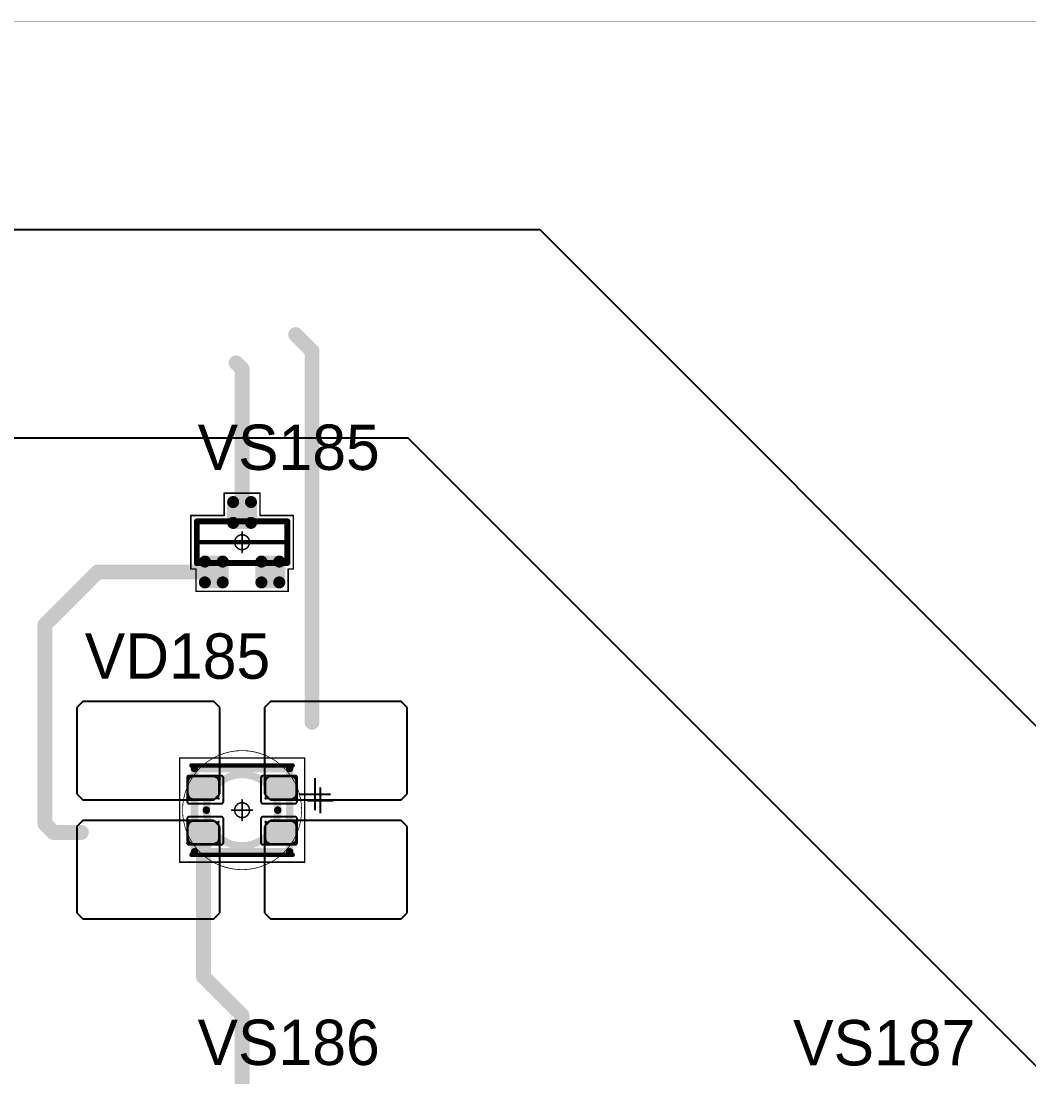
# Model space of a CAD drawing. Header units: millimetres. Extents: x 0 to 400, y 0 to 511.
# Drawn here: x 332.58 to 366.44, y 392.54 to 428 of the extents above; entities that cross this region are included whole.
import ezdxf

# ---------------------------------------------------------------- set-up
doc = ezdxf.new("R2010")
doc.units = ezdxf.units.MM
for name, color, linetype in [('Mechanical10', 56, 'Continuous'), ('Mechanical13', 56, 'Continuous'), ('Mechanical15', 56, 'Continuous'), ('Mechanical2', 216, 'Continuous'), ('TopLayer', 1, 'Continuous'), ('TopOverlay', 2, 'Continuous'), ('TopPaste', 8, 'Continuous'), ('TopSolder', 216, 'Continuous')]:
    doc.layers.add(name, color=color, linetype=linetype)

# ---------------------------------------------------------------- blocks, each defined once
blk = doc.blocks.new('SOT23_412')
at = {"layer": 'Mechanical13', "const_width": 0.2}
for points in [[(-0.7, 1.52), (0.7, 1.52)], [(-0.7, 1.52), (-0.7, -1.52)], [(0.7, 1.52), (0.7, -1.52)], [(-0.7, -1.52), (0.7, -1.52)]]:
    blk.add_lwpolyline(points, dxfattribs=at)
at = {"layer": 'Mechanical13', "const_width": 0.1}
for points in [[(-0.75, 1.52, 1), (-0.65, 1.52, 1)], [(-0.75, 1.52, 1), (-0.65, 1.52, 1)], [(0.65, 1.52, 1), (0.75, 1.52, 1)], [(0.65, 1.52, 1), (0.75, 1.52, 1)], [(-0.75, -1.52, 1), (-0.65, -1.52, 1)], [(-0.75, -1.52, 1), (-0.65, -1.52, 1)], [(0.65, -1.52, 1), (0.75, -1.52, 1)], [(0.65, -1.52, 1), (0.75, -1.52, 1)]]:
    blk.add_lwpolyline(points, format="xyb", close=True, dxfattribs=at)
at = {"layer": 'Mechanical15', "const_width": 0.05}
for points in [[(-1.65, 1.55), (-1.65, -1.55)], [(-1.65, 1.55), (-0.9, 1.55)], [(-0.9, 1.72), (-0.9, 1.55)], [(-0.9, 1.72), (0.9, 1.72)], [(0.9, 1.72), (0.9, 0.6)], [(0, 0.35), (0, -0.35)], [(0.9, 0.6), (1.65, 0.6)], [(1.65, 0.6), (1.65, -0.6)], [(-0.35, 0), (0.35, 0)], [(0.9, -0.6), (1.65, -0.6)], [(0.9, -0.6), (0.9, -1.72)], [(-1.65, -1.55), (-0.9, -1.55)], [(-0.9, -1.55), (-0.9, -1.72)], [(-0.9, -1.72), (0.9, -1.72)]]:
    blk.add_lwpolyline(points, dxfattribs=at)
at = {"layer": 'Mechanical15'}
for points, const_width in [([(-1.662, 1.55, 1), (-1.637, 1.55, 1)], 0.025), ([(-1.662, 1.55, 1), (-1.637, 1.55, 1)], 0.025), ([(-0.913, 1.72, 1), (-0.888, 1.72, 1)], 0.025), ([(-0.913, 1.72, 1), (-0.888, 1.72, 1)], 0.025), ([(-0.913, 1.55, 1), (-0.888, 1.55, 1)], 0.025), ([(-0.913, 1.55, 1), (-0.888, 1.55, 1)], 0.025), ([(0.888, 1.72, 1), (0.913, 1.72, 1)], 0.025), ([(0.888, 1.72, 1), (0.913, 1.72, 1)], 0.025), ([(-0.012, 0.35, 1), (0.012, 0.35, 1)], 0.025), ([(0.888, 0.6, 1), (0.913, 0.6, 1)], 0.025), ([(0.888, 0.6, 1), (0.913, 0.6, 1)], 0.025), ([(1.637, 0.6, 1), (1.662, 0.6, 1)], 0.025), ([(1.637, 0.6, 1), (1.662, 0.6, 1)], 0.025), ([(-0.362, 0, 1), (-0.337, 0, 1)], 0.025), ([(0.25, 0, 1), (-0.25, 0, 1)], 0.05), ([(-0.262, 0, 1), (-0.238, 0, 1)], 0.025), ([(0.238, 0, 1), (0.262, 0, 1)], 0.025), ([(0.337, 0, 1), (0.362, 0, 1)], 0.025), ([(-0.012, -0.35, 1), (0.012, -0.35, 1)], 0.025), ([(0.888, -0.6, 1), (0.913, -0.6, 1)], 0.025), ([(0.888, -0.6, 1), (0.913, -0.6, 1)], 0.025), ([(1.637, -0.6, 1), (1.662, -0.6, 1)], 0.025), ([(1.637, -0.6, 1), (1.662, -0.6, 1)], 0.025), ([(-1.662, -1.55, 1), (-1.637, -1.55, 1)], 0.025), ([(-1.662, -1.55, 1), (-1.637, -1.55, 1)], 0.025), ([(-0.913, -1.55, 1), (-0.888, -1.55, 1)], 0.025), ([(-0.913, -1.55, 1), (-0.888, -1.55, 1)], 0.025), ([(-0.913, -1.72, 1), (-0.888, -1.72, 1)], 0.025), ([(-0.913, -1.72, 1), (-0.888, -1.72, 1)], 0.025), ([(0.888, -1.72, 1), (0.913, -1.72, 1)], 0.025), ([(0.888, -1.72, 1), (0.913, -1.72, 1)], 0.025)]:
    blk.add_lwpolyline(points, format="xyb", close=True, dxfattribs=dict(at, const_width=const_width))
at = {"layer": 'TopLayer', "const_width": 0.1}
for points in [[(-1.4, 1.25, 1), (-1.3, 1.25, 1)], [(-0.7, 1.25, 1), (-0.6, 1.25, 1)], [(-1.4, 0.65, 1), (-1.3, 0.65, 1)], [(-0.7, 0.65, 1), (-0.6, 0.65, 1)], [(0.6, 0.3, 1), (0.7, 0.3, 1)], [(1.3, 0.3, 1), (1.4, 0.3, 1)], [(0.6, -0.3, 1), (0.7, -0.3, 1)], [(1.3, -0.3, 1), (1.4, -0.3, 1)], [(-1.4, -0.65, 1), (-1.3, -0.65, 1)], [(-0.7, -0.65, 1), (-0.6, -0.65, 1)], [(-1.4, -1.25, 1), (-1.3, -1.25, 1)], [(-0.7, -1.25, 1), (-0.6, -1.25, 1)]]:
    blk.add_lwpolyline(points, format="xyb", close=True, dxfattribs=at)
at = {"layer": 'TopLayer'}
for points in [[(-1.45, 1.25), (-1.45, 0.65), (-0.55, 1.25), (-0.55, 0.65)], [(-1.35, 1.35), (-1.35, 0.55), (-0.65, 1.35), (-0.65, 0.55)], [(0.65, 0.4), (0.65, -0.4), (1.35, 0.4), (1.35, -0.4)], [(0.55, 0.3), (0.55, -0.3), (1.45, 0.3), (1.45, -0.3)], [(-1.45, -0.65), (-1.45, -1.25), (-0.55, -0.65), (-0.55, -1.25)], [(-1.35, -0.55), (-1.35, -1.35), (-0.65, -0.55), (-0.65, -1.35)]]:
    blk.add_solid(points, dxfattribs=at)
at = {"layer": 'TopOverlay', "const_width": 0.15}
blk.add_lwpolyline([(0, 1.5), (0, -1.5)], dxfattribs=at)
at = {"layer": 'TopOverlay', "const_width": 0.075}
for points in [[(-0.038, 1.5, 1), (0.038, 1.5, 1)], [(-0.038, -1.5, 1), (0.038, -1.5, 1)]]:
    blk.add_lwpolyline(points, format="xyb", close=True, dxfattribs=at)
at = {"layer": 'TopPaste', "const_width": 0.075}
for points in [[(-1.387, 1.25, 1), (-1.313, 1.25, 1)], [(-0.687, 1.25, 1), (-0.613, 1.25, 1)], [(-1.387, 0.65, 1), (-1.313, 0.65, 1)], [(-0.687, 0.65, 1), (-0.613, 0.65, 1)], [(0.613, 0.3, 1), (0.687, 0.3, 1)], [(1.313, 0.3, 1), (1.387, 0.3, 1)], [(0.613, -0.3, 1), (0.687, -0.3, 1)], [(1.313, -0.3, 1), (1.387, -0.3, 1)], [(-1.387, -0.65, 1), (-1.313, -0.65, 1)], [(-0.687, -0.65, 1), (-0.613, -0.65, 1)], [(-1.387, -1.25, 1), (-1.313, -1.25, 1)], [(-0.687, -1.25, 1), (-0.613, -1.25, 1)]]:
    blk.add_lwpolyline(points, format="xyb", close=True, dxfattribs=at)
at = {"layer": 'TopPaste'}
for points in [[(-1.425, 1.25), (-1.425, 0.65), (-0.575, 1.25), (-0.575, 0.65)], [(-1.35, 1.325), (-1.35, 0.575), (-0.65, 1.325), (-0.65, 0.575)], [(0.65, 0.375), (0.65, -0.375), (1.35, 0.375), (1.35, -0.375)], [(0.575, 0.3), (0.575, -0.3), (1.425, 0.3), (1.425, -0.3)], [(-1.425, -0.65), (-1.425, -1.25), (-0.575, -0.65), (-0.575, -1.25)], [(-1.35, -0.575), (-1.35, -1.325), (-0.65, -0.575), (-0.65, -1.325)]]:
    blk.add_solid(points, dxfattribs=at)
at = {"layer": 'TopSolder', "const_width": 0.202}
for points in [[(-1.451, 1.25, 1), (-1.249, 1.25, 1)], [(-0.751, 1.25, 1), (-0.549, 1.25, 1)], [(-1.451, 0.65, 1), (-1.249, 0.65, 1)], [(-0.751, 0.65, 1), (-0.549, 0.65, 1)], [(0.549, 0.3, 1), (0.751, 0.3, 1)], [(1.249, 0.3, 1), (1.451, 0.3, 1)], [(0.549, -0.3, 1), (0.751, -0.3, 1)], [(1.249, -0.3, 1), (1.451, -0.3, 1)], [(-1.451, -0.65, 1), (-1.249, -0.65, 1)], [(-0.751, -0.65, 1), (-0.549, -0.65, 1)], [(-1.451, -1.25, 1), (-1.249, -1.25, 1)], [(-0.751, -1.25, 1), (-0.549, -1.25, 1)]]:
    blk.add_lwpolyline(points, format="xyb", close=True, dxfattribs=at)
at = {"layer": 'TopSolder'}
for points in [[(-1.35, 1.452), (-1.35, 0.448), (-0.65, 1.452), (-0.65, 0.448)], [(-1.552, 1.25), (-1.552, 0.65), (-0.448, 1.25), (-0.448, 0.65)], [(0.65, 0.502), (0.65, -0.502), (1.35, 0.502), (1.35, -0.502)], [(0.448, 0.3), (0.448, -0.3), (1.552, 0.3), (1.552, -0.3)], [(-1.552, -0.65), (-1.552, -1.25), (-0.448, -0.65), (-0.448, -1.25)], [(-1.35, -0.448), (-1.35, -1.452), (-0.65, -0.448), (-0.65, -1.452)]]:
    blk.add_solid(points, dxfattribs=at)
blk = doc.blocks.new('E65F_616')
at = {"layer": 'Mechanical13'}
for p, q in [((2.441, 1.071), (2.441, 0)), ((1.905, 0.536), (2.976, 0.536))]:
    blk.add_line(p, q, dxfattribs=at)
at = {"layer": 'Mechanical13', "const_width": 0.25}
for points in [[(-1.6, -1.4), (-1.6, 1.4)], [(-1.6, 1.4), (1.6, 1.4)], [(1.6, -1.4), (1.6, 1.4)], [(-1.6, -1.4), (1.6, -1.4)]]:
    blk.add_lwpolyline(points, dxfattribs=at)
at = {"layer": 'Mechanical13'}
for points, const_width in [([(-1.663, 1.4, 1), (-1.538, 1.4, 1)], 0.125), ([(-1.663, 1.4, 1), (-1.538, 1.4, 1)], 0.125), ([(1.537, 1.4, 1), (1.662, 1.4, 1)], 0.125), ([(1.537, 1.4, 1), (1.662, 1.4, 1)], 0.125), ([(1.2, 0, 1), (-1.2, 0, 1)], 0.25), ([(-1.263, 0, 1), (-1.138, 0, 1)], 0.125), ([(1.137, 0, 1), (1.262, 0, 1)], 0.125), ([(-1.663, -1.4, 1), (-1.538, -1.4, 1)], 0.125), ([(-1.663, -1.4, 1), (-1.538, -1.4, 1)], 0.125), ([(1.537, -1.4, 1), (1.662, -1.4, 1)], 0.125), ([(1.537, -1.4, 1), (1.662, -1.4, 1)], 0.125)]:
    blk.add_lwpolyline(points, format="xyb", close=True, dxfattribs=dict(at, const_width=const_width))
at = {"layer": 'Mechanical15', "const_width": 0.05}
for points in [[(-2.1, 1.75), (2.1, 1.75)], [(-2.1, -1.75), (-2.1, 1.75)], [(2.1, -1.75), (2.1, 1.75)], [(0, -0.35), (0, 0.35)], [(0, -0.35), (0, 0.35)], [(-0.35, 0), (0.35, 0)], [(-0.35, 0), (0.35, 0)], [(-2.1, -1.75), (2.1, -1.75)]]:
    blk.add_lwpolyline(points, dxfattribs=at)
at = {"layer": 'Mechanical15'}
for points, const_width in [([(-2.113, 1.75, 1), (-2.088, 1.75, 1)], 0.025), ([(-2.113, 1.75, 1), (-2.088, 1.75, 1)], 0.025), ([(2.087, 1.75, 1), (2.112, 1.75, 1)], 0.025), ([(2.087, 1.75, 1), (2.112, 1.75, 1)], 0.025), ([(-0.013, 0.35, 1), (0.012, 0.35, 1)], 0.025), ([(-0.013, 0.35, 1), (0.012, 0.35, 1)], 0.025), ([(-0.363, 0, 1), (-0.338, 0, 1)], 0.025), ([(-0.363, 0, 1), (-0.338, 0, 1)], 0.025), ([(0.25, 0, 1), (-0.25, 0, 1)], 0.05), ([(0.25, 0, 1), (-0.25, 0, 1)], 0.05), ([(-0.263, 0, 1), (-0.238, 0, 1)], 0.025), ([(-0.263, 0, 1), (-0.238, 0, 1)], 0.025), ([(0.237, 0, 1), (0.262, 0, 1)], 0.025), ([(0.237, 0, 1), (0.262, 0, 1)], 0.025), ([(0.337, 0, 1), (0.362, 0, 1)], 0.025), ([(0.337, 0, 1), (0.362, 0, 1)], 0.025), ([(-0.013, -0.35, 1), (0.012, -0.35, 1)], 0.025), ([(-0.013, -0.35, 1), (0.012, -0.35, 1)], 0.025), ([(-2.113, -1.75, 1), (-2.088, -1.75, 1)], 0.025), ([(-2.113, -1.75, 1), (-2.088, -1.75, 1)], 0.025), ([(2.087, -1.75, 1), (2.112, -1.75, 1)], 0.025), ([(2.087, -1.75, 1), (2.112, -1.75, 1)], 0.025)]:
    blk.add_lwpolyline(points, format="xyb", close=True, dxfattribs=dict(at, const_width=const_width))
at = {"layer": 'TopLayer'}
for p, q in [((-5.35, 3.65), (-5.55, 3.45)), ((-0.95, 3.65), (-5.35, 3.65)), ((-5.35, 3.65), (-5.35, 3.65)), ((-0.75, 3.45), (-0.95, 3.65)), ((0.95, 3.65), (0.75, 3.45)), ((5.35, 3.65), (0.95, 3.65)), ((0.95, 3.65), (0.95, 3.65)), ((5.55, 3.45), (5.35, 3.65)), ((-5.55, 3.45), (-5.55, 3.45)), ((-5.55, 3.45), (-5.55, 0.55)), ((-0.75, 0.55), (-0.75, 3.45)), ((0.75, 3.45), (0.75, 3.45)), ((0.75, 3.45), (0.75, 0.55)), ((5.55, 0.55), (5.55, 3.45)), ((-5.55, 0.55), (-5.35, 0.35)), ((-0.95, 0.35), (-0.75, 0.55)), ((0.75, 0.55), (0.95, 0.35)), ((5.35, 0.35), (5.55, 0.55)), ((-5.35, 0.35), (-0.95, 0.35)), ((0.95, 0.35), (5.35, 0.35)), ((-5.35, -0.35), (-5.55, -0.55)), ((-0.95, -0.35), (-5.35, -0.35)), ((-5.35, -0.35), (-5.35, -0.35)), ((-0.75, -0.55), (-0.95, -0.35)), ((0.95, -0.35), (0.75, -0.55)), ((5.35, -0.35), (0.95, -0.35)), ((0.95, -0.35), (0.95, -0.35)), ((5.55, -0.55), (5.35, -0.35)), ((-5.55, -0.55), (-5.55, -0.55)), ((-5.55, -0.55), (-5.55, -3.45)), ((-0.75, -3.45), (-0.75, -0.55)), ((0.75, -0.55), (0.75, -0.55)), ((0.75, -0.55), (0.75, -3.45)), ((5.55, -3.45), (5.55, -0.55)), ((-5.55, -3.45), (-5.35, -3.65)), ((-0.95, -3.65), (-0.75, -3.45)), ((0.75, -3.45), (0.95, -3.65)), ((5.35, -3.65), (5.55, -3.45)), ((-5.35, -3.65), (-0.95, -3.65)), ((0.95, -3.65), (5.35, -3.65))]:
    blk.add_line(p, q, dxfattribs=at)
at = {"layer": 'TopLayer', "const_width": 0.04}
for points in [[(-1.83, 1.11, 1), (-1.79, 1.11, 1)], [(-0.81, 1.11, 1), (-0.77, 1.11, 1)], [(0.77, 1.11, 1), (0.81, 1.11, 1)], [(1.79, 1.11, 1), (1.83, 1.11, 1)], [(-1.83, 0.39, 1), (-1.79, 0.39, 1)], [(-0.81, 0.39, 1), (-0.77, 0.39, 1)], [(0.77, 0.39, 1), (0.81, 0.39, 1)], [(1.79, 0.39, 1), (1.83, 0.39, 1)], [(-1.83, -0.39, 1), (-1.79, -0.39, 1)], [(-0.81, -0.39, 1), (-0.77, -0.39, 1)], [(0.77, -0.39, 1), (0.81, -0.39, 1)], [(1.79, -0.39, 1), (1.83, -0.39, 1)], [(-1.83, -1.11, 1), (-1.79, -1.11, 1)], [(-0.81, -1.11, 1), (-0.77, -1.11, 1)], [(0.77, -1.11, 1), (0.81, -1.11, 1)], [(1.79, -1.11, 1), (1.83, -1.11, 1)]]:
    blk.add_lwpolyline(points, format="xyb", close=True, dxfattribs=at)
at = {"layer": 'TopLayer'}
for points in [[(-1.85, 1.11), (-1.85, 0.39), (-0.75, 1.11), (-0.75, 0.39)], [(-1.81, 1.15), (-1.81, 0.35), (-0.79, 1.15), (-0.79, 0.35)], [(0.75, 1.11), (0.75, 0.39), (1.85, 1.11), (1.85, 0.39)], [(0.79, 1.15), (0.79, 0.35), (1.81, 1.15), (1.81, 0.35)], [(-1.81, -0.35), (-1.81, -1.15), (-0.79, -0.35), (-0.79, -1.15)], [(0.79, -0.35), (0.79, -1.15), (1.81, -0.35), (1.81, -1.15)], [(-1.85, -0.39), (-1.85, -1.11), (-0.75, -0.39), (-0.75, -1.11)], [(0.75, -0.39), (0.75, -1.11), (1.85, -0.39), (1.85, -1.11)]]:
    blk.add_solid(points, dxfattribs=at)
at = {"layer": 'TopOverlay'}
for p, q in [((2.628, 0.757), (2.628, -0.1)), ((2.2, 0.328), (3.057, 0.328))]:
    blk.add_line(p, q, dxfattribs=at)
at = {"layer": 'TopOverlay', "const_width": 0.15}
for points in [[(-1.7, 1.5), (1.7, 1.5)], [(-1.7, -1.5), (1.7, -1.5)]]:
    blk.add_lwpolyline(points, dxfattribs=at)
at = {"layer": 'TopOverlay', "const_width": 0.075}
for points in [[(-1.738, 1.5, 1), (-1.663, 1.5, 1)], [(1.662, 1.5, 1), (1.737, 1.5, 1)], [(-1.738, -1.5, 1), (-1.663, -1.5, 1)], [(1.662, -1.5, 1), (1.737, -1.5, 1)]]:
    blk.add_lwpolyline(points, format="xyb", close=True, dxfattribs=at)
at = {"layer": 'TopPaste'}
for p, q in [((-1.773, 1.073), (-1.814, 1.011)), ((-1.711, 1.114), (-1.773, 1.073)), ((-1.638, 1.129), (-1.711, 1.114)), ((-0.963, 1.129), (-1.638, 1.129)), ((-0.889, 1.114), (-0.963, 1.129)), ((-0.827, 1.073), (-0.889, 1.114)), ((-0.786, 1.011), (-0.827, 1.073)), ((0.827, 1.073), (0.786, 1.011)), ((0.889, 1.114), (0.827, 1.073)), ((0.962, 1.129), (0.889, 1.114)), ((1.637, 1.129), (0.962, 1.129)), ((1.711, 1.114), (1.637, 1.129)), ((1.773, 1.073), (1.711, 1.114)), ((1.814, 1.011), (1.773, 1.073)), ((-1.814, 1.011), (-1.829, 0.938)), ((-1.829, 0.938), (-1.829, 0.563)), ((-0.771, 0.938), (-0.786, 1.011)), ((-0.771, 0.563), (-0.771, 0.938)), ((0.786, 1.011), (0.771, 0.938)), ((0.771, 0.938), (0.771, 0.563)), ((1.829, 0.938), (1.814, 1.011)), ((1.829, 0.563), (1.829, 0.938)), ((-1.829, 0.563), (-1.814, 0.489)), ((-1.814, 0.489), (-1.773, 0.427)), ((-1.773, 0.427), (-1.711, 0.386)), ((-1.711, 0.386), (-1.638, 0.371)), ((-1.638, 0.371), (-0.963, 0.371)), ((-0.963, 0.371), (-0.889, 0.386)), ((-0.889, 0.386), (-0.827, 0.427)), ((-0.827, 0.427), (-0.786, 0.489)), ((-0.786, 0.489), (-0.771, 0.563)), ((0.771, 0.563), (0.786, 0.489)), ((0.786, 0.489), (0.827, 0.427)), ((0.827, 0.427), (0.889, 0.386)), ((0.889, 0.386), (0.962, 0.371)), ((0.962, 0.371), (1.637, 0.371)), ((1.637, 0.371), (1.711, 0.386)), ((1.711, 0.386), (1.773, 0.427)), ((1.773, 0.427), (1.814, 0.489)), ((1.814, 0.489), (1.829, 0.563)), ((-1.814, -0.489), (-1.829, -0.563)), ((-1.829, -0.563), (-1.829, -0.938)), ((-1.773, -0.427), (-1.814, -0.489)), ((-1.711, -0.386), (-1.773, -0.427)), ((-1.638, -0.371), (-1.711, -0.386)), ((-0.963, -0.371), (-1.638, -0.371)), ((-0.889, -0.386), (-0.963, -0.371)), ((-0.827, -0.427), (-0.889, -0.386)), ((-0.786, -0.489), (-0.827, -0.427)), ((-0.771, -0.563), (-0.786, -0.489)), ((-0.771, -0.938), (-0.771, -0.563)), ((0.786, -0.489), (0.771, -0.563)), ((0.771, -0.563), (0.771, -0.938)), ((0.827, -0.427), (0.786, -0.489)), ((0.889, -0.386), (0.827, -0.427)), ((0.962, -0.371), (0.889, -0.386)), ((1.637, -0.371), (0.962, -0.371)), ((1.711, -0.386), (1.637, -0.371)), ((1.773, -0.427), (1.711, -0.386)), ((1.814, -0.489), (1.773, -0.427)), ((1.829, -0.563), (1.814, -0.489)), ((1.829, -0.938), (1.829, -0.563)), ((-1.829, -0.938), (-1.814, -1.011)), ((-1.814, -1.011), (-1.773, -1.073)), ((-0.827, -1.073), (-0.786, -1.011)), ((-0.786, -1.011), (-0.771, -0.938)), ((0.771, -0.938), (0.786, -1.011)), ((0.786, -1.011), (0.827, -1.073)), ((1.773, -1.073), (1.814, -1.011)), ((1.814, -1.011), (1.829, -0.938)), ((-1.773, -1.073), (-1.711, -1.114)), ((-1.711, -1.114), (-1.638, -1.129)), ((-1.638, -1.129), (-0.963, -1.129)), ((-0.963, -1.129), (-0.889, -1.114)), ((-0.889, -1.114), (-0.827, -1.073)), ((0.827, -1.073), (0.889, -1.114)), ((0.889, -1.114), (0.962, -1.129)), ((0.962, -1.129), (1.637, -1.129)), ((1.637, -1.129), (1.711, -1.114)), ((1.711, -1.114), (1.773, -1.073))]:
    blk.add_line(p, q, dxfattribs=at)
at = {"layer": 'TopSolder'}
for p, q in [((-1.842, 1.129), (-1.85, 1.111)), ((-1.85, 1.111), (-1.85, 1.101)), ((-1.85, 1.101), (-1.85, 1.101)), ((-1.85, 1.101), (-1.85, 0.301)), ((-1.828, 1.143), (-1.842, 1.129)), ((-1.81, 1.151), (-1.828, 1.143)), ((-1.8, 1.151), (-1.81, 1.151)), ((-0.7, 1.151), (-1.8, 1.151)), ((-0.685, 1.151), (-0.7, 1.151)), ((-0.7, 1.151), (-0.7, 1.151)), ((-0.658, 1.139), (-0.685, 1.151)), ((-0.636, 1.118), (-0.658, 1.139)), ((-0.625, 1.09), (-0.636, 1.118)), ((-0.625, 1.076), (-0.625, 1.09)), ((-0.625, 0.301), (-0.625, 1.076)), ((0.636, 1.118), (0.625, 1.09)), ((0.625, 1.09), (0.625, 1.076)), ((0.625, 1.076), (0.625, 1.076)), ((0.625, 1.076), (0.625, 0.301)), ((0.657, 1.139), (0.636, 1.118)), ((0.685, 1.151), (0.657, 1.139)), ((0.7, 1.151), (0.685, 1.151)), ((1.8, 1.151), (0.7, 1.151)), ((1.81, 1.151), (1.8, 1.151)), ((1.8, 1.151), (1.8, 1.151)), ((1.828, 1.143), (1.81, 1.151)), ((1.842, 1.129), (1.828, 1.143)), ((1.85, 1.111), (1.842, 1.129)), ((1.85, 1.101), (1.85, 1.111)), ((1.85, 0.301), (1.85, 1.101)), ((-1.85, 0.301), (-1.85, 0.286)), ((-1.85, 0.286), (-1.839, 0.258)), ((-1.839, 0.258), (-1.818, 0.237)), ((-1.818, 0.237), (-1.79, 0.226)), ((-1.79, 0.226), (-1.775, 0.226)), ((-1.775, 0.226), (-1.775, 0.226)), ((-1.775, 0.226), (-0.7, 0.226)), ((-0.7, 0.226), (-0.685, 0.226)), ((-0.685, 0.226), (-0.658, 0.237)), ((-0.658, 0.237), (-0.636, 0.258)), ((-0.636, 0.258), (-0.625, 0.286)), ((-0.625, 0.286), (-0.625, 0.301)), ((-0.625, 0.301), (-0.625, 0.301)), ((0.625, 0.301), (0.625, 0.286)), ((0.625, 0.286), (0.636, 0.258)), ((0.636, 0.258), (0.657, 0.237)), ((0.657, 0.237), (0.685, 0.226)), ((0.685, 0.226), (0.7, 0.226)), ((0.7, 0.226), (0.7, 0.226)), ((0.7, 0.226), (1.775, 0.226)), ((1.775, 0.226), (1.79, 0.226)), ((1.79, 0.226), (1.817, 0.237)), ((1.817, 0.237), (1.839, 0.258)), ((1.839, 0.258), (1.85, 0.286)), ((1.85, 0.286), (1.85, 0.301)), ((1.85, 0.301), (1.85, 0.301)), ((-1.839, -0.257), (-1.85, -0.285)), ((-1.85, -0.285), (-1.85, -0.299)), ((-1.85, -0.299), (-1.85, -0.299)), ((-1.85, -0.299), (-1.85, -1.099)), ((-1.818, -0.236), (-1.839, -0.257)), ((-1.79, -0.224), (-1.818, -0.236)), ((-1.775, -0.224), (-1.79, -0.224)), ((-0.7, -0.224), (-1.775, -0.224)), ((-0.685, -0.224), (-0.7, -0.224)), ((-0.7, -0.224), (-0.7, -0.224)), ((-0.658, -0.236), (-0.685, -0.224)), ((-0.636, -0.257), (-0.658, -0.236)), ((-0.625, -0.285), (-0.636, -0.257)), ((-0.625, -0.299), (-0.625, -0.285)), ((-0.625, -1.074), (-0.625, -0.299)), ((0.636, -0.257), (0.625, -0.285)), ((0.625, -0.285), (0.625, -0.299)), ((0.625, -0.299), (0.625, -0.299)), ((0.625, -0.299), (0.625, -1.074)), ((0.657, -0.236), (0.636, -0.257)), ((0.685, -0.224), (0.657, -0.236)), ((0.7, -0.224), (0.685, -0.224)), ((1.775, -0.224), (0.7, -0.224)), ((1.79, -0.224), (1.775, -0.224)), ((1.775, -0.224), (1.775, -0.224)), ((1.817, -0.236), (1.79, -0.224)), ((1.839, -0.257), (1.817, -0.236)), ((1.85, -0.285), (1.839, -0.257)), ((1.85, -0.299), (1.85, -0.285)), ((1.85, -1.099), (1.85, -0.299)), ((-1.85, -1.099), (-1.85, -1.109)), ((-1.85, -1.109), (-1.842, -1.128)), ((-1.842, -1.128), (-1.828, -1.142)), ((-1.828, -1.142), (-1.81, -1.149)), ((-1.81, -1.149), (-1.8, -1.149)), ((-1.8, -1.149), (-0.7, -1.149)), ((-1.8, -1.149), (-1.8, -1.149)), ((-0.7, -1.149), (-0.685, -1.149)), ((-0.685, -1.149), (-0.658, -1.138)), ((-0.658, -1.138), (-0.636, -1.117)), ((-0.636, -1.117), (-0.625, -1.089)), ((-0.625, -1.089), (-0.625, -1.074)), ((-0.625, -1.074), (-0.625, -1.074)), ((0.625, -1.074), (0.625, -1.089)), ((0.625, -1.089), (0.636, -1.117)), ((0.636, -1.117), (0.657, -1.138)), ((0.657, -1.138), (0.685, -1.149)), ((0.685, -1.149), (0.7, -1.149)), ((0.7, -1.149), (1.8, -1.149)), ((0.7, -1.149), (0.7, -1.149)), ((1.8, -1.149), (1.81, -1.149)), ((1.81, -1.149), (1.828, -1.142)), ((1.828, -1.142), (1.842, -1.128)), ((1.842, -1.128), (1.85, -1.109)), ((1.85, -1.109), (1.85, -1.099)), ((1.85, -1.099), (1.85, -1.099))]:
    blk.add_line(p, q, dxfattribs=at)

msp = doc.modelspace()

# ---------------------------------------------------------------- linework, layer by layer
at = {"layer": 'Mechanical10', "const_width": 0.01}
msp.add_lwpolyline([(0, 428), (400, 428)], dxfattribs=at)
at = {"layer": 'Mechanical2'}
for points, const_width in [([(342, 401.5, 1), (338, 401.5, 1)], 0.0254), ([(340, 403.5, 1), (340, 403.5, 1)], 0.0005), ([(337.994, 401.5, 1), (338.006, 401.5, 1)], 0.0127), ([(338, 401.5, 1), (338, 401.5, 1)], 0.0005), ([(341.994, 401.5, 1), (342.006, 401.5, 1)], 0.0127), ([(342, 401.5, 1), (342, 401.5, 1)], 0.0005), ([(340, 399.5, 1), (340, 399.5, 1)], 0.0005)]:
    msp.add_lwpolyline(points, format="xyb", close=True, dxfattribs=dict(at, const_width=const_width))
at = {"layer": 'Mechanical2', "const_width": 0.001}
for points in [[(340, 399.5), (340, 403.5)], [(338, 401.5), (342, 401.5)]]:
    msp.add_lwpolyline(points, dxfattribs=at)
at = {"layer": 'TopLayer'}
for p, q in [((210.1, 421), (350, 421)), ((350, 421), (395.126, 375.874)), ((345.575, 414), (232.925, 414)), ((387.1, 372.475), (345.575, 414))]:
    msp.add_line(p, q, dxfattribs=at)
at = {"layer": 'TopLayer', "const_width": 0.5}
for points in [[(341.8, 417.475), (342.35, 416.925)], [(342.35, 404.45), (342.35, 416.925)], [(339.8, 416.525), (340, 416.325)], [(340, 411.5), (340, 416.325)], [(333.375, 407.725), (335.15, 409.5)], [(335.15, 409.5), (339.05, 409.5)], [(333.375, 401.043), (333.375, 407.725)], [(333.375, 401.043), (333.668, 400.75)], [(333.668, 400.75), (334.6, 400.75)], [(338.7, 395.9), (338.7, 400.75)], [(338.7, 395.9), (340, 394.6)], [(340, 391.5), (340, 394.6)]]:
    msp.add_lwpolyline(points, dxfattribs=at)
at = {"layer": 'TopLayer', "const_width": 0.25}
for points in [[(341.675, 417.475, 1), (341.925, 417.475, 1)], [(342.225, 416.925, 1), (342.475, 416.925, 1)], [(342.225, 416.925, 1), (342.475, 416.925, 1)], [(339.675, 416.525, 1), (339.925, 416.525, 1)], [(339.875, 416.325, 1), (340.125, 416.325, 1)], [(339.875, 416.325, 1), (340.125, 416.325, 1)], [(339.875, 411.5, 1), (340.125, 411.5, 1)], [(335.025, 409.5, 1), (335.275, 409.5, 1)], [(335.025, 409.5, 1), (335.275, 409.5, 1)], [(338.925, 409.5, 1), (339.175, 409.5, 1)], [(333.25, 407.725, 1), (333.5, 407.725, 1)], [(333.25, 407.725, 1), (333.5, 407.725, 1)], [(342.225, 404.45, 1), (342.475, 404.45, 1)], [(333.25, 401.043, 1), (333.5, 401.043, 1)], [(333.25, 401.043, 1), (333.5, 401.043, 1)], [(333.543, 400.75, 1), (333.793, 400.75, 1)], [(333.543, 400.75, 1), (333.793, 400.75, 1)], [(334.475, 400.75, 1), (334.725, 400.75, 1)], [(338.575, 400.75, 1), (338.825, 400.75, 1)], [(338.575, 395.9, 1), (338.825, 395.9, 1)], [(338.575, 395.9, 1), (338.825, 395.9, 1)], [(339.875, 394.6, 1), (340.125, 394.6, 1)], [(339.875, 394.6, 1), (340.125, 394.6, 1)]]:
    msp.add_lwpolyline(points, format="xyb", close=True, dxfattribs=at)

# ---------------------------------------------------------------- block references
for name, p, rotation in [('SOT23_412', (340, 410.5), 90), ('E65F_616', (340, 401.5), 360)]:
    msp.add_blockref(name, p, dxfattribs=dict(rotation=rotation))

# ---------------------------------------------------------------- texts
at = {"layer": 'TopOverlay'}
for s, p in [('VS185', (338.506, 412.928)), ('VD185', (334.714, 405.914)), ('VS186', (338.506, 392.938)), ('VS187', (358.514, 392.926))]:
    msp.add_text(s, height=1.524, dxfattribs=at).set_placement(p)

doc.saveas('drawing.dxf')
